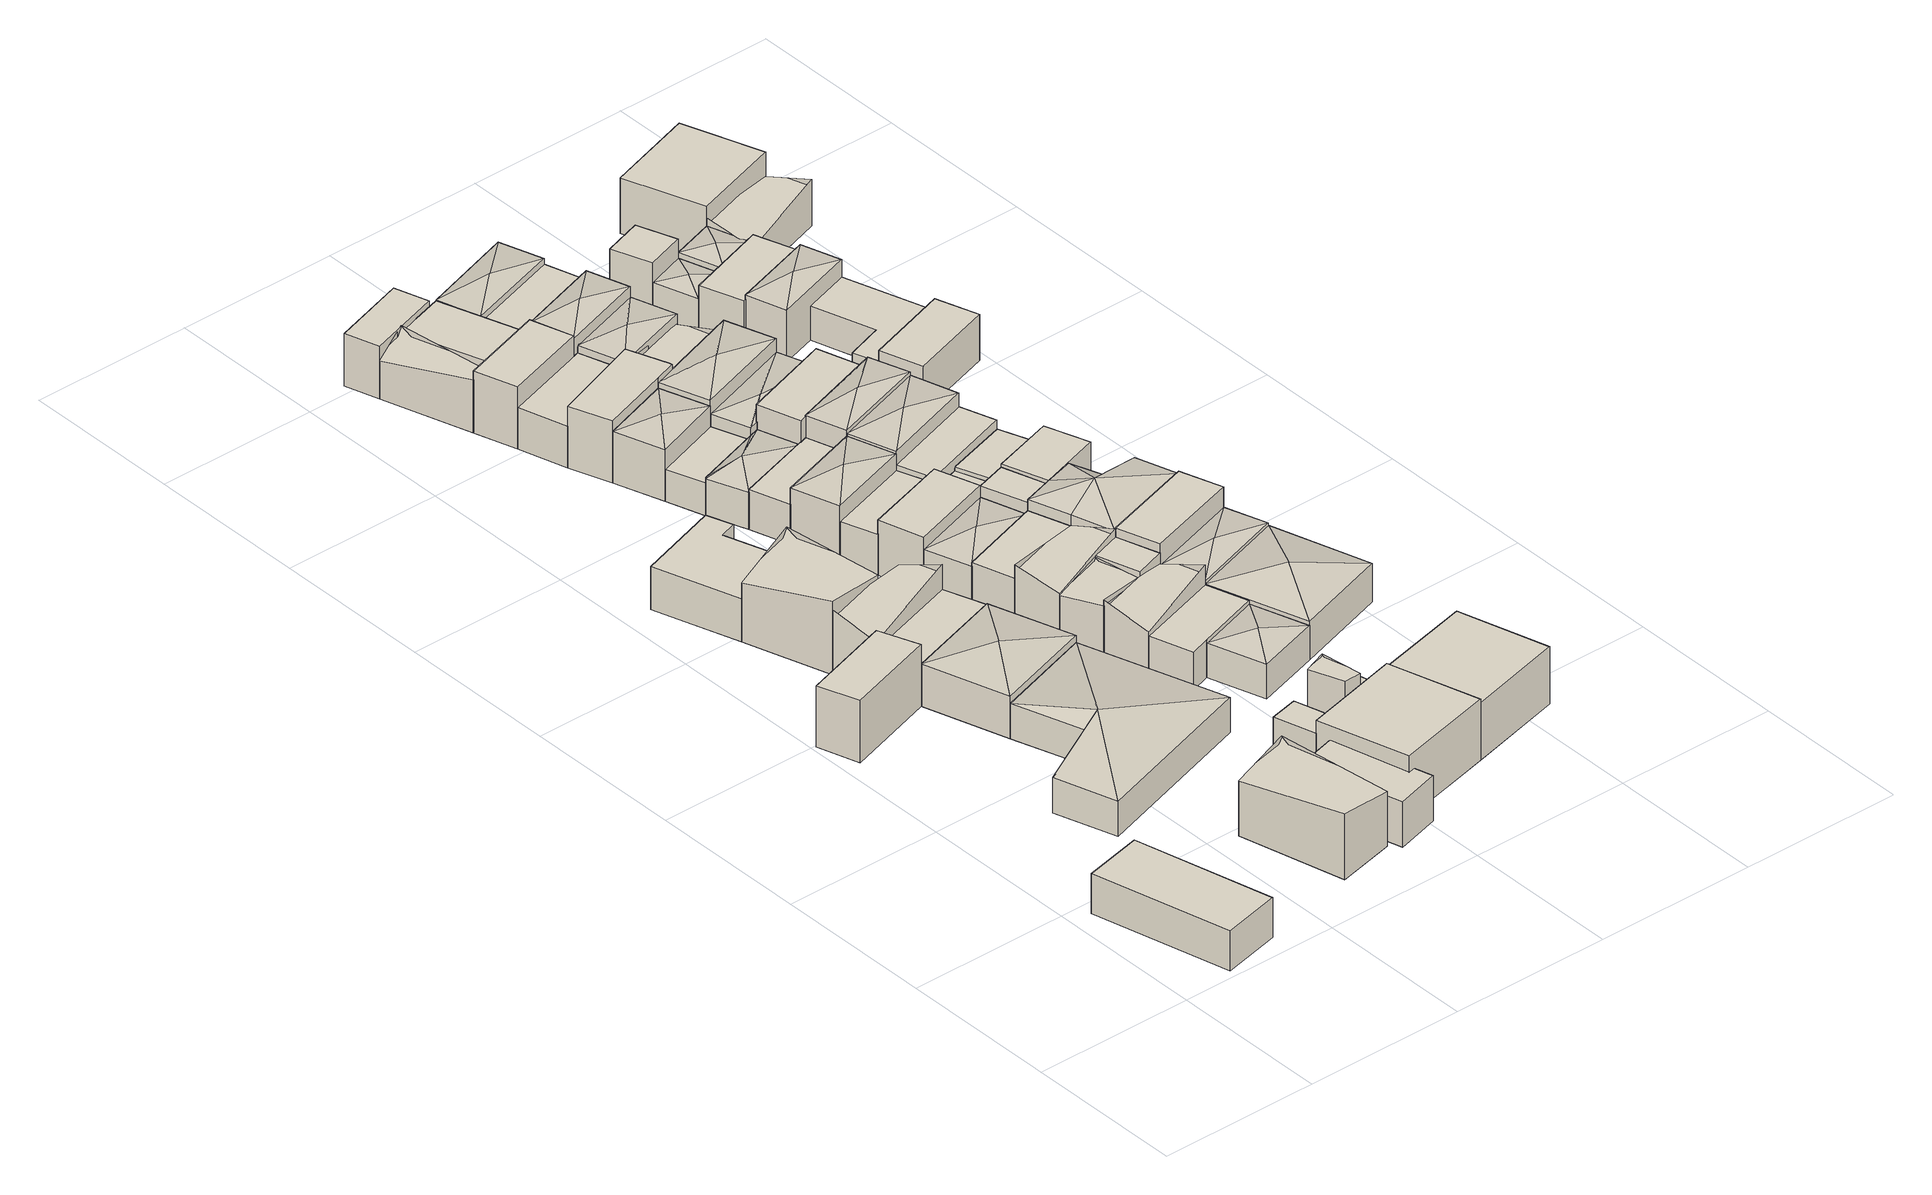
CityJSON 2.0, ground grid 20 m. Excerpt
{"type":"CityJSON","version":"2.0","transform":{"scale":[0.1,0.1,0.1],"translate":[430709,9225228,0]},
"CityObjects":{
"building1":{"type":"Building","attributes":{"Building Type":"Residential","Roof Shape":"flat","Roof Material":"Concrete Glazed Tile","Roof Material Code":1,"Roof Direction":"southwest","Building Height":5.14,"Roof Slope":9.7,"Footprint Area":133.98,"Solar PV Capacity Low":16.78,"Solar PV Capacity High":22.03,"Solar Annual Energy Low":24190,"Solar Annual Energy High":31880,"Suitable PV Area":100.15},"geometry":[{"type":"MultiSurface","lod":"2.2","boundaries":[[[0,1,2,3]],[[3,2,4,5]],[[2,1,6,4]],[[1,0,7,6]],[[0,3,5,7]],[[5,4,6,7]]]}]},
"building2":{"type":"Building","attributes":{"Building Type":"Residential","Roof Shape":"shed","Roof Material":"Concrete Glazed Tile","Roof Material Code":1,"Roof Direction":"southwest","Building Height":7.67,"Roof Slope":19,"Footprint Area":65.66,"Solar PV Capacity Low":8.22,"Solar PV Capacity High":10.8,"Solar Annual Energy Low":11854,"Solar Annual Energy High":15623,"Suitable PV Area":49.08},"geometry":[{"type":"MultiSurface","lod":"2.2","boundaries":[[[8,9,10,11]],[[11,10,12,13]],[[10,9,14,12]],[[9,8,15,14]],[[8,11,13,15]],[[13,12,14,15]]]}]},
"building3":{"type":"Building","attributes":{"Building Type":"Residential","Roof Shape":"gable","Roof Material":"Concrete Glazed Tile","Roof Material Code":1,"Roof Direction":"southwest","Building Height":7.01,"Roof Slope":25.7,"Footprint Area":101.96,"Solar PV Capacity Low":12.77,"Solar PV Capacity High":16.77,"Solar Annual Energy Low":18408,"Solar Annual Energy High":24260,"Suitable PV Area":76.21},"geometry":[{"type":"MultiSurface","lod":"2.2","boundaries":[[[16,17,18,19]],[[19,18,20,21]],[[18,17,22,20]],[[17,16,23,22]],[[16,19,21,23]],[[21,20,22,23]]]}]},
"building4":{"type":"Building","attributes":{"Building Type":"Residential","Roof Shape":"hip","Roof Material":"Concrete Glazed Tile","Roof Material Code":1,"Roof Direction":"southwest","Building Height":4.52,"Roof Slope":27,"Footprint Area":318.04,"Solar PV Capacity Low":39.82,"Solar PV Capacity High":52.3,"Solar Annual Energy Low":57421,"Solar Annual Energy High":75676,"Suitable PV Area":237.74},"geometry":[{"type":"MultiSurface","lod":"2.2","boundaries":[[[24,25,26,27,28,29]],[[29,28,30,31]],[[28,27,32,30]],[[27,26,33,32]],[[26,25,34,33]],[[25,24,35,34]],[[24,29,31,35]],[[31,30,36]],[[30,32,36]],[[32,33,36]],[[33,34,36]],[[34,35,36]],[[35,31,36]]]}]},
"building5":{"type":"Building","attributes":{"Building Type":"Residential","Roof Shape":"flat","Roof Material":"Concrete Glazed Tile","Roof Material Code":1,"Roof Direction":"southwest","Building Height":5.54,"Roof Slope":12.8,"Footprint Area":105.89,"Solar PV Capacity Low":13.26,"Solar PV Capacity High":17.41,"Solar Annual Energy Low":19118,"Solar Annual Energy High":25196,"Suitable PV Area":79.16},"geometry":[{"type":"MultiSurface","lod":"2.2","boundaries":[[[37,38,39,40,41,42]],[[42,41,43,44]],[[41,40,45,43]],[[40,39,46,45]],[[39,38,47,46]],[[38,37,48,47]],[[37,42,44,48]],[[44,43,45,46,47,48]]]}]},
"building6":{"type":"Building","attributes":{"Building Type":"Residential","Roof Shape":"gable","Roof Material":"Concrete Glazed Tile","Roof Material Code":1,"Roof Direction":"southwest","Building Height":7.46,"Roof Slope":32.3,"Footprint Area":98.47,"Solar PV Capacity Low":12.33,"Solar PV Capacity High":16.19,"Solar Annual Energy Low":17779,"Solar Annual Energy High":23431,"Suitable PV Area":73.61},"geometry":[{"type":"MultiSurface","lod":"2.2","boundaries":[[[42,41,49,50]],[[50,49,51,52]],[[49,41,53,51]],[[41,42,54,53]],[[42,50,52,54]],[[52,51,53,54]]]}]},
"building7":{"type":"Building","attributes":{"Building Type":"Residential","Roof Shape":"gable","Roof Material":"Concrete Glazed Tile","Roof Material Code":1,"Roof Direction":"southwest","Building Height":6.2,"Roof Slope":31.1,"Footprint Area":69.24,"Solar PV Capacity Low":8.67,"Solar PV Capacity High":11.39,"Solar Annual Energy Low":12501,"Solar Annual Energy High":16476,"Suitable PV Area":51.76},"geometry":[{"type":"MultiSurface","lod":"2.2","boundaries":[[[55,56,49,8]],[[8,49,57,58]],[[49,56,59,57]],[[56,55,60,59]],[[55,8,58,60]],[[58,57,59,60]]]}]},
"building8":{"type":"Building","attributes":{"Building Type":"Residential","Roof Shape":"shed","Roof Material":"Concrete Glazed Tile","Roof Material Code":1,"Roof Direction":"southwest","Building Height":5.14,"Roof Slope":16.9,"Footprint Area":70.95,"Solar PV Capacity Low":8.88,"Solar PV Capacity High":11.67,"Solar Annual Energy Low":12810,"Solar Annual Energy High":16882,"Suitable PV Area":53.04},"geometry":[{"type":"MultiSurface","lod":"2.2","boundaries":[[[11,61,55,8]],[[8,55,62,63]],[[55,61,64,62]],[[61,11,65,64]],[[11,8,63,65]],[[63,62,64,65]]]}]},
"building9":{"type":"Building","attributes":{"Building Type":"Residential","Roof Shape":"hip","Roof Material":"Concrete Glazed Tile","Roof Material Code":1,"Roof Direction":"southwest","Building Height":5.45,"Roof Slope":20.5,"Footprint Area":142.16,"Solar PV Capacity Low":17.8,"Solar PV Capacity High":23.38,"Solar Annual Energy Low":25665,"Solar Annual Energy High":33825,"Suitable PV Area":106.26},"geometry":[{"type":"MultiSurface","lod":"2.2","boundaries":[[[61,11,25,24]],[[24,25,66,67]],[[25,11,65,66]],[[11,61,68,65]],[[61,24,67,68]],[[67,66,69]],[[66,65,69]],[[65,68,69]],[[68,67,69]]]}]},
"building10":{"type":"Building","attributes":{"Building Type":"Residential","Roof Shape":"flat","Roof Material":"Concrete Glazed Tile","Roof Material Code":1,"Roof Direction":"southwest","Building Height":5.78,"Roof Slope":8.6,"Footprint Area":70.77,"Solar PV Capacity Low":8.86,"Solar PV Capacity High":11.64,"Solar Annual Energy Low":12777,"Solar Annual Energy High":16839,"Suitable PV Area":52.9},"geometry":[{"type":"MultiSurface","lod":"2.2","boundaries":[[[70,71,72,73]],[[73,72,74,75]],[[72,71,76,74]],[[71,70,77,76]],[[70,73,75,77]],[[75,74,76,77]]]}]},
"building11":{"type":"Building","attributes":{"Building Type":"Residential","Roof Shape":"shed","Roof Material":"Concrete Glazed Tile","Roof Material Code":1,"Roof Direction":"southwest","Building Height":5.77,"Roof Slope":12.8,"Footprint Area":19.69,"Solar PV Capacity Low":2.46,"Solar PV Capacity High":3.24,"Solar Annual Energy Low":3554,"Solar Annual Energy High":4684,"Suitable PV Area":14.71},"geometry":[{"type":"MultiSurface","lod":"2.2","boundaries":[[[78,79,80,81]],[[81,80,82,83]],[[80,79,84,82]],[[79,78,85,84]],[[78,81,83,85]],[[83,82,84,85]]]}]},
"building12":{"type":"Building","attributes":{"Building Type":"Residential","Roof Shape":"shed","Roof Material":"Concrete Glazed Tile","Roof Material Code":1,"Roof Direction":"southwest","Building Height":7.51,"Roof Slope":13.3,"Footprint Area":152.08,"Solar PV Capacity Low":19.04,"Solar PV Capacity High":25.01,"Solar Annual Energy Low":27458,"Solar Annual Energy High":36187,"Suitable PV Area":113.68},"geometry":[{"type":"MultiSurface","lod":"2.2","boundaries":[[[86,80,87,88]],[[88,87,89,90]],[[87,80,91,89]],[[80,86,92,91]],[[86,88,90,92]],[[90,89,91,92]]]}]},
"building13":{"type":"Building","attributes":{"Building Type":"Residential","Roof Shape":"gable","Roof Material":"Concrete Glazed Tile","Roof Material Code":1,"Roof Direction":"southwest","Building Height":4.85,"Roof Slope":32.1,"Footprint Area":49.76,"Solar PV Capacity Low":6.23,"Solar PV Capacity High":8.18,"Solar Annual Energy Low":8983,"Solar Annual Energy High":11839,"Suitable PV Area":37.19},"geometry":[{"type":"MultiSurface","lod":"2.2","boundaries":[[[93,94,95,96]],[[96,95,97,98]],[[95,94,99,97]],[[94,93,100,99]],[[93,96,98,100]],[[98,97,99,100]]]}]},
"building14":{"type":"Building","attributes":{"Building Type":"Residential","Roof Shape":"gable","Roof Material":"Concrete Glazed Tile","Roof Material Code":1,"Roof Direction":"southwest","Building Height":7.7,"Roof Slope":27.1,"Footprint Area":12.46,"Solar PV Capacity Low":1.56,"Solar PV Capacity High":2.05,"Solar Annual Energy Low":2249,"Solar Annual Energy High":2964,"Suitable PV Area":9.31},"geometry":[{"type":"MultiSurface","lod":"2.2","boundaries":[[[101,102,103,104]],[[104,103,105,106]],[[103,102,107,105]],[[102,101,108,107]],[[101,104,106,108]],[[106,105,107,108]]]}]},
"building15":{"type":"Building","attributes":{"Building Type":"Residential","Roof Shape":"gable","Roof Material":"Concrete Glazed Tile","Roof Material Code":1,"Roof Direction":"southwest","Building Height":5.85,"Roof Slope":26.2,"Footprint Area":38.67,"Solar PV Capacity Low":4.84,"Solar PV Capacity High":6.36,"Solar Annual Energy Low":6982,"Solar Annual Energy High":9202,"Suitable PV Area":28.91},"geometry":[{"type":"MultiSurface","lod":"2.2","boundaries":[[[109,110,111,112]],[[112,111,113,114]],[[111,110,115,113]],[[110,109,116,115]],[[109,112,114,116]],[[114,113,115,116]]]}]},
"building16":{"type":"Building","attributes":{"Building Type":"Residential","Roof Shape":"flat","Roof Material":"Concrete Glazed Tile","Roof Material Code":1,"Roof Direction":"southwest","Building Height":6.67,"Roof Slope":12.3,"Footprint Area":43.62,"Solar PV Capacity Low":5.46,"Solar PV Capacity High":7.17,"Solar Annual Energy Low":7875,"Solar Annual Energy High":10379,"Suitable PV Area":32.61},"geometry":[{"type":"MultiSurface","lod":"2.2","boundaries":[[[117,118,93,119]],[[119,93,120,121]],[[93,118,122,120]],[[118,117,123,122]],[[117,119,121,123]],[[121,120,122,123]]]}]},
"building17":{"type":"Building","attributes":{"Building Type":"Residential","Roof Shape":"hip","Roof Material":"Concrete Glazed Tile","Roof Material Code":1,"Roof Direction":"southwest","Building Height":6.59,"Roof Slope":20.2,"Footprint Area":58.39,"Solar PV Capacity Low":7.31,"Solar PV Capacity High":9.6,"Solar Annual Energy Low":10542,"Solar Annual Energy High":13893,"Suitable PV Area":43.65},"geometry":[{"type":"MultiSurface","lod":"2.2","boundaries":[[[124,125,126,127]],[[127,126,128,129]],[[126,125,130,128]],[[125,124,131,130]],[[124,127,129,131]],[[129,128,132]],[[128,130,132]],[[130,131,132]],[[131,129,132]]]}]},
"building18":{"type":"Building","attributes":{"Building Type":"Residential","Roof Shape":"shed","Roof Material":"Concrete Glazed Tile","Roof Material Code":1,"Roof Direction":"southwest","Building Height":4.01,"Roof Slope":12.4,"Footprint Area":44.78,"Solar PV Capacity Low":5.61,"Solar PV Capacity High":7.36,"Solar Annual Energy Low":8085,"Solar Annual Energy High":10655,"Suitable PV Area":33.47},"geometry":[{"type":"MultiSurface","lod":"2.2","boundaries":[[[133,134,135,125,124,136]],[[136,124,137,138]],[[124,125,139,137]],[[125,135,140,139]],[[135,134,141,140]],[[134,133,142,141]],[[133,136,138,142]],[[138,137,139,140,141,142]]]}]},
"building19":{"type":"Building","attributes":{"Building Type":"Residential","Roof Shape":"flat","Roof Material":"Concrete Glazed Tile","Roof Material Code":1,"Roof Direction":"southwest","Building Height":7.94,"Roof Slope":5.5,"Footprint Area":59.69,"Solar PV Capacity Low":7.47,"Solar PV Capacity High":9.82,"Solar Annual Energy Low":10777,"Solar Annual Energy High":14203,"Suitable PV Area":44.62},"geometry":[{"type":"MultiSurface","lod":"2.2","boundaries":[[[143,94,144,145]],[[145,144,146,147]],[[144,94,148,146]],[[94,143,149,148]],[[143,145,147,149]],[[147,146,148,149]]]}]},
"building20":{"type":"Building","attributes":{"Building Type":"Residential","Roof Shape":"hip","Roof Material":"Concrete Glazed Tile","Roof Material Code":1,"Roof Direction":"southwest","Building Height":4.74,"Roof Slope":25,"Footprint Area":54.04,"Solar PV Capacity Low":6.77,"Solar PV Capacity High":8.89,"Solar Annual Energy Low":9756,"Solar Annual Energy High":12858,"Suitable PV Area":40.39},"geometry":[{"type":"MultiSurface","lod":"2.2","boundaries":[[[150,151,135,134,133,136,152]],[[152,136,153,154]],[[136,133,155,153]],[[133,134,156,155]],[[134,135,157,156]],[[135,151,158,157]],[[151,150,159,158]],[[150,152,154,159]],[[154,153,160]],[[153,155,160]],[[155,156,160]],[[156,157,160]],[[157,158,160]],[[158,159,160]],[[159,154,160]]]}]},
"building21":{"type":"Building","attributes":{"Building Type":"Residential","Roof Shape":"flat","Roof Material":"Concrete Glazed Tile","Roof Material Code":1,"Roof Direction":"southwest","Building Height":5.27,"Roof Slope":11.1,"Footprint Area":70.6,"Solar PV Capacity Low":8.84,"Solar PV Capacity High":11.61,"Solar Annual Energy Low":12747,"Solar Annual Energy High":16800,"Suitable PV Area":52.78},"geometry":[{"type":"MultiSurface","lod":"2.2","boundaries":[[[161,145,144,162,163]],[[163,162,164,165]],[[162,144,166,164]],[[144,145,167,166]],[[145,161,168,167]],[[161,163,165,168]],[[165,164,166,167,168]]]}]},
"building22":{"type":"Building","attributes":{"Building Type":"Residential","Roof Shape":"flat","Roof Material":"Concrete Glazed Tile","Roof Material Code":1,"Roof Direction":"southwest","Building Height":4.44,"Roof Slope":11.2,"Footprint Area":16.94,"Solar PV Capacity Low":2.12,"Solar PV Capacity High":2.79,"Solar Annual Energy Low":3058,"Solar Annual Energy High":4031,"Suitable PV Area":12.66},"geometry":[{"type":"MultiSurface","lod":"2.2","boundaries":[[[169,170,171,86]],[[86,171,172,173]],[[171,170,174,172]],[[170,169,175,174]],[[169,86,173,175]],[[173,172,174,175]]]}]},
"building23":{"type":"Building","attributes":{"Building Type":"Residential","Roof Shape":"flat","Roof Material":"Concrete Glazed Tile","Roof Material Code":1,"Roof Direction":"southwest","Building Height":7.89,"Roof Slope":9.1,"Footprint Area":66.21,"Solar PV Capacity Low":8.29,"Solar PV Capacity High":10.89,"Solar Annual Energy Low":11955,"Solar Annual Energy High":15755,"Suitable PV Area":49.5},"geometry":[{"type":"MultiSurface","lod":"2.2","boundaries":[[[162,127,126,176,177,178,163]],[[163,178,179,180]],[[178,177,181,179]],[[177,176,182,181]],[[176,126,183,182]],[[126,127,184,183]],[[127,162,185,184]],[[162,163,180,185]],[[180,179,181,182,183,184,185]]]}]},
"building24":{"type":"Building","attributes":{"Building Type":"Residential","Roof Shape":"flat","Roof Material":"Concrete Glazed Tile","Roof Material Code":1,"Roof Direction":"southwest","Building Height":5.13,"Roof Slope":10.4,"Footprint Area":56.9,"Solar PV Capacity Low":7.12,"Solar PV Capacity High":9.36,"Solar Annual Energy Low":10272,"Solar Annual Energy High":13538,"Suitable PV Area":42.53},"geometry":[{"type":"MultiSurface","lod":"2.2","boundaries":[[[186,187,188,150,152,189,190]],[[190,189,191,192]],[[189,152,193,191]],[[152,150,194,193]],[[150,188,195,194]],[[188,187,196,195]],[[187,186,197,196]],[[186,190,192,197]],[[192,191,193,194,195,196,197]]]}]},
"building25":{"type":"Building","attributes":{"Building Type":"Residential","Roof Shape":"hip","Roof Material":"Concrete Glazed Tile","Roof Material Code":1,"Roof Direction":"southwest","Building Height":7.21,"Roof Slope":22.5,"Footprint Area":67.27,"Solar PV Capacity Low":8.42,"Solar PV Capacity High":11.06,"Solar Annual Energy Low":12145,"Solar Annual Energy High":16006,"Suitable PV Area":50.28},"geometry":[{"type":"MultiSurface","lod":"2.2","boundaries":[[[198,190,189,199]],[[199,189,200,201]],[[189,190,202,200]],[[190,198,203,202]],[[198,199,201,203]],[[201,200,204]],[[200,202,204]],[[202,203,204]],[[203,201,204]]]}]},
"building26":{"type":"Building","attributes":{"Building Type":"Residential","Roof Shape":"shed","Roof Material":"Concrete Glazed Tile","Roof Material Code":1,"Roof Direction":"southwest","Building Height":5.11,"Roof Slope":15.9,"Footprint Area":51.13,"Solar PV Capacity Low":6.4,"Solar PV Capacity High":8.41,"Solar Annual Energy Low":9232,"Solar Annual Energy High":12167,"Suitable PV Area":38.22},"geometry":[{"type":"MultiSurface","lod":"2.2","boundaries":[[[205,206,207,198,199,208]],[[208,199,209,210]],[[199,198,211,209]],[[198,207,212,211]],[[207,206,213,212]],[[206,205,214,213]],[[205,208,210,214]],[[210,209,211,212,213,214]]]}]},
"building27":{"type":"Building","attributes":{"Building Type":"Residential","Roof Shape":"flat","Roof Material":"Concrete Glazed Tile","Roof Material Code":1,"Roof Direction":"southwest","Building Height":6.96,"Roof Slope":6.3,"Footprint Area":62.75,"Solar PV Capacity Low":7.86,"Solar PV Capacity High":10.32,"Solar Annual Energy Low":11330,"Solar Annual Energy High":14932,"Suitable PV Area":46.91},"geometry":[{"type":"MultiSurface","lod":"2.2","boundaries":[[[207,206,215,216]],[[216,215,217,218]],[[215,206,219,217]],[[206,207,220,219]],[[207,216,218,220]],[[218,217,219,220]]]}]},
"building28":{"type":"Building","attributes":{"Building Type":"Residential","Roof Shape":"hip","Roof Material":"Concrete Glazed Tile","Roof Material Code":1,"Roof Direction":"southwest","Building Height":5.53,"Roof Slope":20.8,"Footprint Area":64.4,"Solar PV Capacity Low":8.06,"Solar PV Capacity High":10.59,"Solar Annual Energy Low":11627,"Solar Annual Energy High":15323,"Suitable PV Area":48.14},"geometry":[{"type":"MultiSurface","lod":"2.2","boundaries":[[[216,215,221,222]],[[222,221,223,224]],[[221,215,225,223]],[[215,216,226,225]],[[216,222,224,226]],[[224,223,227]],[[223,225,227]],[[225,226,227]],[[226,224,227]]]}]},
"building29":{"type":"Building","attributes":{"Building Type":"Residential","Roof Shape":"flat","Roof Material":"Concrete Glazed Tile","Roof Material Code":1,"Roof Direction":"southwest","Building Height":5.98,"Roof Slope":10.7,"Footprint Area":58.57,"Solar PV Capacity Low":7.33,"Solar PV Capacity High":9.63,"Solar Annual Energy Low":10574,"Solar Annual Energy High":13936,"Suitable PV Area":43.78},"geometry":[{"type":"MultiSurface","lod":"2.2","boundaries":[[[222,221,228,229]],[[229,228,230,231]],[[228,221,232,230]],[[221,222,233,232]],[[222,229,231,233]],[[231,230,232,233]]]}]},
"building30":{"type":"Building","attributes":{"Building Type":"Residential","Roof Shape":"gable","Roof Material":"Concrete Glazed Tile","Roof Material Code":1,"Roof Direction":"southwest","Building Height":6.1,"Roof Slope":28.6,"Footprint Area":60.16,"Solar PV Capacity Low":7.53,"Solar PV Capacity High":9.89,"Solar Annual Energy Low":10862,"Solar Annual Energy High":14315,"Suitable PV Area":44.97},"geometry":[{"type":"MultiSurface","lod":"2.2","boundaries":[[[229,228,110,234]],[[234,110,235,236]],[[110,228,237,235]],[[228,229,238,237]],[[229,234,236,238]],[[236,235,237,238]]]}]},
"building31":{"type":"Building","attributes":{"Building Type":"Residential","Roof Shape":"gable","Roof Material":"Concrete Glazed Tile","Roof Material Code":1,"Roof Direction":"southwest","Building Height":5.34,"Roof Slope":34.2,"Footprint Area":60.77,"Solar PV Capacity Low":7.61,"Solar PV Capacity High":9.99,"Solar Annual Energy Low":10971,"Solar Annual Energy High":14459,"Suitable PV Area":45.42},"geometry":[{"type":"MultiSurface","lod":"2.2","boundaries":[[[239,240,111,241,242]],[[242,241,243,244]],[[241,111,245,243]],[[111,240,246,245]],[[240,239,247,246]],[[239,242,244,247]],[[244,243,245,246,247]]]}]},
"building32":{"type":"Building","attributes":{"Building Type":"Residential","Roof Shape":"flat","Roof Material":"Concrete Glazed Tile","Roof Material Code":1,"Roof Direction":"southwest","Building Height":4.8,"Roof Slope":14.6,"Footprint Area":60.55,"Solar PV Capacity Low":7.58,"Solar PV Capacity High":9.96,"Solar Annual Energy Low":10931,"Solar Annual Energy High":14406,"Suitable PV Area":45.26},"geometry":[{"type":"MultiSurface","lod":"2.2","boundaries":[[[242,241,248,249,250]],[[250,249,251,252]],[[249,248,253,251]],[[248,241,254,253]],[[241,242,255,254]],[[242,250,252,255]],[[252,251,253,254,255]]]}]},
"building33":{"type":"Building","attributes":{"Building Type":"Residential","Roof Shape":"shed","Roof Material":"Concrete Glazed Tile","Roof Material Code":1,"Roof Direction":"southwest","Building Height":5.97,"Roof Slope":15,"Footprint Area":76.96,"Solar PV Capacity Low":9.64,"Solar PV Capacity High":12.66,"Solar Annual Energy Low":13894,"Solar Annual Energy High":18311,"Suitable PV Area":57.52},"geometry":[{"type":"MultiSurface","lod":"2.2","boundaries":[[[256,96,95,143]],[[143,95,257,258]],[[95,96,259,257]],[[96,256,260,259]],[[256,143,258,260]],[[258,257,259,260]]]}]},
"building34":{"type":"Building","attributes":{"Building Type":"Residential","Roof Shape":"hip","Roof Material":"Concrete Glazed Tile","Roof Material Code":1,"Roof Direction":"southwest","Building Height":4.39,"Roof Slope":22.8,"Footprint Area":61.54,"Solar PV Capacity Low":7.71,"Solar PV Capacity High":10.12,"Solar Annual Energy Low":11111,"Solar Annual Energy High":14643,"Suitable PV Area":46},"geometry":[{"type":"MultiSurface","lod":"2.2","boundaries":[[[250,249,261,262]],[[262,261,263,264]],[[261,249,265,263]],[[249,250,266,265]],[[250,262,264,266]],[[264,263,267]],[[263,265,267]],[[265,266,267]],[[266,264,267]]]}]},
"building35":{"type":"Building","attributes":{"Building Type":"Residential","Roof Shape":"flat","Roof Material":"Concrete Glazed Tile","Roof Material Code":1,"Roof Direction":"southwest","Building Height":6.69,"Roof Slope":7,"Footprint Area":21.99,"Solar PV Capacity Low":2.75,"Solar PV Capacity High":3.62,"Solar Annual Energy Low":3970,"Solar Annual Energy High":5233,"Suitable PV Area":16.44},"geometry":[{"type":"MultiSurface","lod":"2.2","boundaries":[[[234,109,112,239]],[[239,112,268,269]],[[112,109,270,268]],[[109,234,271,270]],[[234,239,269,271]],[[269,268,270,271]]]}]},
"building36":{"type":"Building","attributes":{"Building Type":"Residential","Roof Shape":"shed","Roof Material":"Concrete Glazed Tile","Roof Material Code":1,"Roof Direction":"southwest","Building Height":6.99,"Roof Slope":13.3,"Footprint Area":147.83,"Solar PV Capacity Low":18.51,"Solar PV Capacity High":24.31,"Solar Annual Energy Low":26690,"Solar Annual Energy High":35175,"Suitable PV Area":110.5},"geometry":[{"type":"MultiSurface","lod":"2.2","boundaries":[[[272,86,88,273]],[[273,88,274,275]],[[88,86,276,274]],[[86,272,277,276]],[[272,273,275,277]],[[275,274,276,277]]]}]},
"building37":{"type":"Building","attributes":{"Building Type":"Residential","Roof Shape":"shed","Roof Material":"Concrete Glazed Tile","Roof Material Code":1,"Roof Direction":"southwest","Building Height":4.32,"Roof Slope":18.8,"Footprint Area":23.48,"Solar PV Capacity Low":2.94,"Solar PV Capacity High":3.86,"Solar Annual Energy Low":4240,"Solar Annual Energy High":5588,"Suitable PV Area":17.55},"geometry":[{"type":"MultiSurface","lod":"2.2","boundaries":[[[278,207,216,279]],[[279,216,280,281]],[[216,207,282,280]],[[207,278,283,282]],[[278,279,281,283]],[[281,280,282,283]]]}]},
"building38":{"type":"Building","attributes":{"Building Type":"Residential","Roof Shape":"shed","Roof Material":"Concrete Glazed Tile","Roof Material Code":1,"Roof Direction":"southwest","Building Height":6.86,"Roof Slope":10.6,"Footprint Area":24.1,"Solar PV Capacity Low":3.02,"Solar PV Capacity High":3.96,"Solar Annual Energy Low":4351,"Solar Annual Energy High":5734,"Suitable PV Area":18.01},"geometry":[{"type":"MultiSurface","lod":"2.2","boundaries":[[[279,216,222,284]],[[284,222,285,286]],[[222,216,287,285]],[[216,279,288,287]],[[279,284,286,288]],[[286,285,287,288]]]}]},
"building39":{"type":"Building","attributes":{"Building Type":"Residential","Roof Shape":"hip","Roof Material":"Concrete Glazed Tile","Roof Material Code":1,"Roof Direction":"southwest","Building Height":7.29,"Roof Slope":21.8,"Footprint Area":84.13,"Solar PV Capacity Low":10.53,"Solar PV Capacity High":13.83,"Solar Annual Energy Low":15189,"Solar Annual Energy High":20017,"Suitable PV Area":62.89},"geometry":[{"type":"MultiSurface","lod":"2.2","boundaries":[[[125,289,290,126]],[[126,290,291,292]],[[290,289,293,291]],[[289,125,294,293]],[[125,126,292,294]],[[292,291,295]],[[291,293,295]],[[293,294,295]],[[294,292,295]]]}]},
"building40":{"type":"Building","attributes":{"Building Type":"Residential","Roof Shape":"hip","Roof Material":"Concrete Glazed Tile","Roof Material Code":1,"Roof Direction":"southwest","Building Height":5.64,"Roof Slope":24,"Footprint Area":63.4,"Solar PV Capacity Low":7.94,"Solar PV Capacity High":10.43,"Solar Annual Energy Low":11447,"Solar Annual Energy High":15086,"Suitable PV Area":47.39},"geometry":[{"type":"MultiSurface","lod":"2.2","boundaries":[[[151,296,297,289,125,135]],[[135,125,298,299]],[[125,289,300,298]],[[289,297,301,300]],[[297,296,302,301]],[[296,151,303,302]],[[151,135,299,303]],[[299,298,304]],[[298,300,304]],[[300,301,304]],[[301,302,304]],[[302,303,304]],[[303,299,304]]]}]},
"building41":{"type":"Building","attributes":{"Building Type":"Residential","Roof Shape":"hip","Roof Material":"Concrete Glazed Tile","Roof Material Code":1,"Roof Direction":"southwest","Building Height":7.54,"Roof Slope":29.8,"Footprint Area":60.59,"Solar PV Capacity Low":7.59,"Solar PV Capacity High":9.96,"Solar Annual Energy Low":10940,"Solar Annual Energy High":14418,"Suitable PV Area":45.29},"geometry":[{"type":"MultiSurface","lod":"2.2","boundaries":[[[305,143,145,306]],[[306,145,307,308]],[[145,143,309,307]],[[143,305,310,309]],[[305,306,308,310]],[[308,307,311]],[[307,309,311]],[[309,310,311]],[[310,308,311]]]}]},
"building42":{"type":"Building","attributes":{"Building Type":"Residential","Roof Shape":"flat","Roof Material":"Concrete Glazed Tile","Roof Material Code":1,"Roof Direction":"southwest","Building Height":7.78,"Roof Slope":6.6,"Footprint Area":65,"Solar PV Capacity Low":8.14,"Solar PV Capacity High":10.69,"Solar Annual Energy Low":11736,"Solar Annual Energy High":15467,"Suitable PV Area":48.59},"geometry":[{"type":"MultiSurface","lod":"2.2","boundaries":[[[187,186,312,297,296,188]],[[188,296,313,314]],[[296,297,315,313]],[[297,312,316,315]],[[312,186,317,316]],[[186,187,318,317]],[[187,188,314,318]],[[314,313,315,316,317,318]]]}]},
"building43":{"type":"Building","attributes":{"Building Type":"Residential","Roof Shape":"hip","Roof Material":"Concrete Glazed Tile","Roof Material Code":1,"Roof Direction":"southwest","Building Height":6.19,"Roof Slope":23.3,"Footprint Area":60.51,"Solar PV Capacity Low":7.58,"Solar PV Capacity High":9.95,"Solar Annual Energy Low":10924,"Solar Annual Energy High":14397,"Suitable PV Area":45.23},"geometry":[{"type":"MultiSurface","lod":"2.2","boundaries":[[[163,319,306,161]],[[161,306,320,321]],[[306,319,322,320]],[[319,163,323,322]],[[163,161,321,323]],[[321,320,324]],[[320,322,324]],[[322,323,324]],[[323,321,324]]]}]},
"building44":{"type":"Building","attributes":{"Building Type":"Residential","Roof Shape":"hip","Roof Material":"Concrete Glazed Tile","Roof Material Code":1,"Roof Direction":"southwest","Building Height":6.11,"Roof Slope":21.7,"Footprint Area":68.43,"Solar PV Capacity Low":8.57,"Solar PV Capacity High":11.25,"Solar Annual Energy Low":12355,"Solar Annual Energy High":16282,"Suitable PV Area":51.15},"geometry":[{"type":"MultiSurface","lod":"2.2","boundaries":[[[325,256,326,327]],[[327,326,328,329]],[[326,256,330,328]],[[256,325,331,330]],[[325,327,329,331]],[[329,328,332]],[[328,330,332]],[[330,331,332]],[[331,329,332]]]}]},
"building45":{"type":"Building","attributes":{"Building Type":"Residential","Roof Shape":"flat","Roof Material":"Concrete Glazed Tile","Roof Material Code":1,"Roof Direction":"southwest","Building Height":5.38,"Roof Slope":14.9,"Footprint Area":73.38,"Solar PV Capacity Low":9.19,"Solar PV Capacity High":12.07,"Solar Annual Energy Low":13248,"Solar Annual Energy High":17460,"Suitable PV Area":54.85},"geometry":[{"type":"MultiSurface","lod":"2.2","boundaries":[[[327,326,143,333]],[[333,143,334,335]],[[143,326,336,334]],[[326,327,337,336]],[[327,333,335,337]],[[335,334,336,337]]]}]},
"building46":{"type":"Building","attributes":{"Building Type":"Residential","Roof Shape":"gable","Roof Material":"Concrete Glazed Tile","Roof Material Code":1,"Roof Direction":"southwest","Building Height":4.56,"Roof Slope":25.1,"Footprint Area":57.74,"Solar PV Capacity Low":7.23,"Solar PV Capacity High":9.5,"Solar Annual Energy Low":10425,"Solar Annual Energy High":13739,"Suitable PV Area":43.16},"geometry":[{"type":"MultiSurface","lod":"2.2","boundaries":[[[338,319,178,177,176,290,339]],[[339,290,340,341]],[[290,176,342,340]],[[176,177,343,342]],[[177,178,344,343]],[[178,319,345,344]],[[319,338,346,345]],[[338,339,341,346]],[[341,340,342,343,344,345,346]]]}]},
"building47":{"type":"Building","attributes":{"Building Type":"Residential","Roof Shape":"hip","Roof Material":"Concrete Glazed Tile","Roof Material Code":1,"Roof Direction":"southwest","Building Height":7.94,"Roof Slope":28.8,"Footprint Area":63.58,"Solar PV Capacity Low":7.96,"Solar PV Capacity High":10.45,"Solar Annual Energy Low":11478,"Solar Annual Energy High":15127,"Suitable PV Area":47.52},"geometry":[{"type":"MultiSurface","lod":"2.2","boundaries":[[[347,186,190,348]],[[348,190,349,350]],[[190,186,351,349]],[[186,347,352,351]],[[347,348,350,352]],[[350,349,353]],[[349,351,353]],[[351,352,353]],[[352,350,353]]]}]},
"building48":{"type":"Building","attributes":{"Building Type":"Residential","Roof Shape":"hip","Roof Material":"Concrete Glazed Tile","Roof Material Code":1,"Roof Direction":"southwest","Building Height":7.39,"Roof Slope":27.5,"Footprint Area":109.66,"Solar PV Capacity Low":13.73,"Solar PV Capacity High":18.03,"Solar Annual Energy Low":19798,"Solar Annual Energy High":26092,"Suitable PV Area":81.97},"geometry":[{"type":"MultiSurface","lod":"2.2","boundaries":[[[354,355,284,222,229,234,356,357]],[[357,356,358,359]],[[356,234,360,358]],[[234,229,361,360]],[[229,222,362,361]],[[222,284,363,362]],[[284,355,364,363]],[[355,354,365,364]],[[354,357,359,365]],[[359,358,366]],[[358,360,366]],[[360,361,366]],[[361,362,366]],[[362,363,366]],[[363,364,366]],[[364,365,366]],[[365,359,366]]]}]},
"building49":{"type":"Building","attributes":{"Building Type":"Residential","Roof Shape":"hip","Roof Material":"Concrete Glazed Tile","Roof Material Code":1,"Roof Direction":"southwest","Building Height":7.52,"Roof Slope":23.7,"Footprint Area":75.07,"Solar PV Capacity Low":9.4,"Solar PV Capacity High":12.35,"Solar Annual Energy Low":13554,"Solar Annual Energy High":17863,"Suitable PV Area":56.12},"geometry":[{"type":"MultiSurface","lod":"2.2","boundaries":[[[367,348,190,198]],[[198,190,368,369]],[[190,348,370,368]],[[348,367,371,370]],[[367,198,369,371]],[[369,368,372]],[[368,370,372]],[[370,371,372]],[[371,369,372]]]}]},
"building50":{"type":"Building","attributes":{"Building Type":"Residential","Roof Shape":"flat","Roof Material":"Concrete Glazed Tile","Roof Material Code":1,"Roof Direction":"southwest","Building Height":5.83,"Roof Slope":13.5,"Footprint Area":57.05,"Solar PV Capacity Low":7.14,"Solar PV Capacity High":9.38,"Solar Annual Energy Low":10301,"Solar Annual Energy High":13575,"Suitable PV Area":42.65},"geometry":[{"type":"MultiSurface","lod":"2.2","boundaries":[[[207,373,367,198]],[[198,367,374,375]],[[367,373,376,374]],[[373,207,377,376]],[[207,198,375,377]],[[375,374,376,377]]]}]},
"building51":{"type":"Building","attributes":{"Building Type":"Residential","Roof Shape":"shed","Roof Material":"Concrete Glazed Tile","Roof Material Code":1,"Roof Direction":"southwest","Building Height":7.74,"Roof Slope":10.3,"Footprint Area":67.96,"Solar PV Capacity Low":8.51,"Solar PV Capacity High":11.18,"Solar Annual Energy Low":12269,"Solar Annual Energy High":16170,"Suitable PV Area":50.8},"geometry":[{"type":"MultiSurface","lod":"2.2","boundaries":[[[239,378,356,234]],[[234,356,379,380]],[[356,378,381,379]],[[378,239,382,381]],[[239,234,380,382]],[[380,379,381,382]]]}]},
"building52":{"type":"Building","attributes":{"Building Type":"Residential","Roof Shape":"hip","Roof Material":"Concrete Glazed Tile","Roof Material Code":1,"Roof Direction":"southwest","Building Height":5.16,"Roof Slope":28.5,"Footprint Area":68.28,"Solar PV Capacity Low":8.55,"Solar PV Capacity High":11.23,"Solar Annual Energy Low":12328,"Solar Annual Energy High":16247,"Suitable PV Area":51.04},"geometry":[{"type":"MultiSurface","lod":"2.2","boundaries":[[[378,239,242,383]],[[383,242,384,385]],[[242,239,386,384]],[[239,378,387,386]],[[378,383,385,387]],[[385,384,388]],[[384,386,388]],[[386,387,388]],[[387,385,388]]]}]},
"building53":{"type":"Building","attributes":{"Building Type":"Residential","Roof Shape":"hip","Roof Material":"Concrete Glazed Tile","Roof Material Code":1,"Roof Direction":"southwest","Building Height":4.91,"Roof Slope":27.3,"Footprint Area":158.99,"Solar PV Capacity Low":19.91,"Solar PV Capacity High":26.15,"Solar Annual Energy Low":28705,"Solar Annual Energy High":37831,"Suitable PV Area":118.85},"geometry":[{"type":"MultiSurface","lod":"2.2","boundaries":[[[383,242,262,389]],[[389,262,390,391]],[[262,242,392,390]],[[242,383,393,392]],[[383,389,391,393]],[[391,390,394]],[[390,392,394]],[[392,393,394]],[[393,391,394]]]}]},
"building54":{"type":"Building","attributes":{"Building Type":"Residential","Roof Shape":"shed","Roof Material":"Concrete Glazed Tile","Roof Material Code":1,"Roof Direction":"southwest","Building Height":4.72,"Roof Slope":16.7,"Footprint Area":47.01,"Solar PV Capacity Low":5.89,"Solar PV Capacity High":7.73,"Solar Annual Energy Low":8487,"Solar Annual Energy High":11186,"Suitable PV Area":35.14},"geometry":[{"type":"MultiSurface","lod":"2.2","boundaries":[[[395,278,279,396]],[[396,279,397,398]],[[279,278,399,397]],[[278,395,400,399]],[[395,396,398,400]],[[398,397,399,400]]]}]},
"building55":{"type":"Building","attributes":{"Building Type":"Residential","Roof Shape":"shed","Roof Material":"Concrete Glazed Tile","Roof Material Code":1,"Roof Direction":"southwest","Building Height":7.2,"Roof Slope":15.7,"Footprint Area":48.24,"Solar PV Capacity Low":6.04,"Solar PV Capacity High":7.93,"Solar Annual Energy Low":8710,"Solar Annual Energy High":11479,"Suitable PV Area":36.06},"geometry":[{"type":"MultiSurface","lod":"2.2","boundaries":[[[396,279,284,401]],[[401,284,363,402]],[[284,279,403,363]],[[279,396,404,403]],[[396,401,402,404]],[[402,363,403,404]]]}]},
"building56":{"type":"Building","attributes":{"Building Type":"Residential","Roof Shape":"shed","Roof Material":"Concrete Glazed Tile","Roof Material Code":1,"Roof Direction":"southwest","Building Height":6.5,"Roof Slope":15.1,"Footprint Area":27.08,"Solar PV Capacity Low":3.39,"Solar PV Capacity High":4.45,"Solar Annual Energy Low":4888,"Solar Annual Energy High":6442,"Suitable PV Area":20.24},"geometry":[{"type":"MultiSurface","lod":"2.2","boundaries":[[[405,406,407,408]],[[408,407,409,410]],[[407,406,411,409]],[[406,405,412,411]],[[405,408,410,412]],[[410,409,411,412]]]}]},
"building57":{"type":"Building","attributes":{"Building Type":"Residential","Roof Shape":"hip","Roof Material":"Concrete Glazed Tile","Roof Material Code":1,"Roof Direction":"southwest","Building Height":4.19,"Roof Slope":20.7,"Footprint Area":29.32,"Solar PV Capacity Low":3.67,"Solar PV Capacity High":4.82,"Solar Annual Energy Low":5294,"Solar Annual Energy High":6976,"Suitable PV Area":21.92},"geometry":[{"type":"MultiSurface","lod":"2.2","boundaries":[[[408,407,413,414]],[[414,413,415,416]],[[413,407,417,415]],[[407,408,418,417]],[[408,414,416,418]],[[416,415,419]],[[415,417,419]],[[417,418,419]],[[418,416,419]]]}]},
"building58":{"type":"Building","attributes":{"Building Type":"Residential","Roof Shape":"shed","Roof Material":"Concrete Glazed Tile","Roof Material Code":1,"Roof Direction":"southwest","Building Height":5.87,"Roof Slope":10.9,"Footprint Area":60.29,"Solar PV Capacity Low":7.55,"Solar PV Capacity High":9.92,"Solar Annual Energy Low":10885,"Solar Annual Energy High":14346,"Suitable PV Area":45.07},"geometry":[{"type":"MultiSurface","lod":"2.2","boundaries":[[[420,413,421,422]],[[422,421,423,424]],[[421,413,425,423]],[[413,420,426,425]],[[420,422,424,426]],[[424,423,425,426]]]}]},
"building59":{"type":"Building","attributes":{"Building Type":"Residential","Roof Shape":"hip","Roof Material":"Concrete Glazed Tile","Roof Material Code":1,"Roof Direction":"southwest","Building Height":6.56,"Roof Slope":26.1,"Footprint Area":55.46,"Solar PV Capacity Low":6.94,"Solar PV Capacity High":9.12,"Solar Annual Energy Low":10013,"Solar Annual Energy High":13197,"Suitable PV Area":41.46},"geometry":[{"type":"MultiSurface","lod":"2.2","boundaries":[[[427,428,429,430]],[[430,429,431,432]],[[429,428,433,431]],[[428,427,434,433]],[[427,430,432,434]],[[432,431,435]],[[431,433,435]],[[433,434,435]],[[434,432,435]]]}]},
"building60":{"type":"Building","attributes":{"Building Type":"Residential","Roof Shape":"flat","Roof Material":"Concrete Glazed Tile","Roof Material Code":1,"Roof Direction":"southwest","Building Height":5.92,"Roof Slope":13.7,"Footprint Area":60.3,"Solar PV Capacity Low":7.55,"Solar PV Capacity High":9.92,"Solar Annual Energy Low":10887,"Solar Annual Energy High":14349,"Suitable PV Area":45.08},"geometry":[{"type":"MultiSurface","lod":"2.2","boundaries":[[[436,437,438,439]],[[439,438,440,441]],[[438,437,442,440]],[[437,436,443,442]],[[436,439,441,443]],[[441,440,442,443]]]}]},
"building61":{"type":"Building","attributes":{"Building Type":"Residential","Roof Shape":"flat","Roof Material":"Concrete Glazed Tile","Roof Material Code":1,"Roof Direction":"southwest","Building Height":4.36,"Roof Slope":12.6,"Footprint Area":86.36,"Solar PV Capacity Low":10.81,"Solar PV Capacity High":14.2,"Solar Annual Energy Low":15592,"Solar Annual Energy High":20549,"Suitable PV Area":64.56},"geometry":[{"type":"MultiSurface","lod":"2.2","boundaries":[[[430,444,445,446,438,437]],[[437,438,447,448]],[[438,446,449,447]],[[446,445,450,449]],[[445,444,451,450]],[[444,430,452,451]],[[430,437,448,452]],[[448,447,449,450,451,452]]]}]},
"building62":{"type":"Building","attributes":{"Building Type":"Residential","Roof Shape":"hip","Roof Material":"Concrete Glazed Tile","Roof Material Code":1,"Roof Direction":"southwest","Building Height":4.89,"Roof Slope":23.5,"Footprint Area":32.31,"Solar PV Capacity Low":4.05,"Solar PV Capacity High":5.31,"Solar Annual Energy Low":5833,"Solar Annual Energy High":7687,"Suitable PV Area":24.15},"geometry":[{"type":"MultiSurface","lod":"2.2","boundaries":[[[453,408,414,420]],[[420,414,454,455]],[[414,408,456,454]],[[408,453,457,456]],[[453,420,455,457]],[[455,454,458]],[[454,456,458]],[[456,457,458]],[[457,455,458]]]}]},
"building63":{"type":"Building","attributes":{"Building Type":"Residential","Roof Shape":"shed","Roof Material":"Concrete Glazed Tile","Roof Material Code":1,"Roof Direction":"southwest","Building Height":7.08,"Roof Slope":11.4,"Footprint Area":123.67,"Solar PV Capacity Low":15.48,"Solar PV Capacity High":20.34,"Solar Annual Energy Low":22329,"Solar Annual Energy High":29427,"Suitable PV Area":92.45},"geometry":[{"type":"MultiSurface","lod":"2.2","boundaries":[[[459,460,453,461]],[[461,453,462,463]],[[453,460,464,462]],[[460,459,465,464]],[[459,461,463,465]],[[463,462,464,465]]]}]},
"building64":{"type":"Building","attributes":{"Building Type":"Residential","Roof Shape":"gable","Roof Material":"Concrete Glazed Tile","Roof Material Code":1,"Roof Direction":"southwest","Building Height":4.19,"Roof Slope":27.7,"Footprint Area":66.45,"Solar PV Capacity Low":8.32,"Solar PV Capacity High":10.93,"Solar Annual Energy Low":11998,"Solar Annual Energy High":15812,"Suitable PV Area":49.67},"geometry":[{"type":"MultiSurface","lod":"2.2","boundaries":[[[461,453,420,466]],[[466,420,467,468]],[[420,453,469,467]],[[453,461,470,469]],[[461,466,468,470]],[[468,467,469,470]]]}]}
},
"vertices":[
[101,200,0],[27,183,0],[69,10,0],[142,27,0],[69,10,51],[142,27,51],[27,183,51],[101,200,51],
[120,634,0],[6,598,0],[22,546,0],[137,582,0],[22,546,80],[137,582,79],[6,598,78],[120,634,77],
[309,206,0],[235,189,0],[267,57,0],[340,74,0],[267,57,84],[340,74,70],[235,189,70],[309,206,84],
[293,516,0],[169,477,0],[202,374,0],[115,347,0],[139,270,0],[350,336,0],[139,270,45],[350,336,45],[115,347,45],[202,374,45],[169,477,45],[293,516,45],[211,386,67],
[131,892,0],[152,899,0],[141,931,0],[37,898,0],[71,792,0],[155,818,0],[71,792,55],[155,818,55],[37,898,55],[141,931,55],[152,899,55],[131,892,55],
[104,685,0],[188,711,0],[104,685,94],[188,711,75],[71,792,75],[155,818,94],
[244,673,0],[228,724,0],[104,685,83],[120,634,62],[228,724,62],[244,673,83],
[260,620,0],[244,673,51],[120,634,53],[260,620,53],[137,582,54],
[169,477,54],[293,516,54],[260,620,54],[215,549,65],
[373,198,0],[318,183,0],[351,62,0],[406,77,0],[351,62,58],[406,77,58],[318,183,58],[373,198,58],
[384,274,0],[349,266,0],[362,213,0],[397,222,0],[362,213,59],[397,222,59],[349,266,58],[384,274,58],
[486,244,0],[391,98,0],[515,128,0],[391,98,79],[515,128,78],[362,213,76],[486,244,75],
[71,1370,0],[105,1260,0],[146,1272,0],[112,1383,0],[146,1272,49],[112,1383,68],[105,1260,68],[71,1370,49],
[439,293,0],[414,287,0],[425,240,0],[451,246,0],[425,240,82],[451,246,77],[414,287,77],[439,293,82],
[390,598,0],[323,577,0],[339,525,0],[406,545,0],[339,525,65],[406,545,58],[323,577,58],[390,598,65],
[151,1441,0],[58,1412,0],[164,1399,0],[71,1370,67],[164,1399,67],[58,1412,67],[151,1441,67],
[176,1036,0],[263,1065,0],[243,1125,0],[156,1097,0],[243,1125,66],[156,1097,66],[263,1065,66],[176,1036,66],[209,1081,72],
[194,990,0],[193,991,0],[278,1018,0],[191,989,0],[176,1036,41],[191,989,42],[263,1065,40],[278,1018,41],[193,991,42],[194,990,42],
[210,1292,0],[121,1208,0],[226,1240,0],[121,1208,79],[226,1240,79],[105,1260,79],[210,1292,79],
[306,971,0],[290,1022,0],[209,941,0],[191,989,47],[209,941,47],[194,990,47],[193,991,47],[278,1018,47],[290,1022,47],[306,971,47],[239,987,55],
[233,1242,0],[138,1148,0],[250,1187,0],[138,1148,53],[250,1187,53],[121,1208,53],[226,1240,53],[233,1242,53],
[474,296,0],[443,289,0],[456,236,0],[456,236,44],[486,244,44],[443,289,44],[474,296,44],
[270,1134,0],[269,1138,0],[251,1187,0],[251,1187,79],[250,1187,79],[269,1138,79],[270,1134,79],[243,1125,79],[156,1097,79],[138,1148,79],
[315,974,0],[315,973,0],[306,970,0],[224,892,0],[330,925,0],[224,892,51],[330,925,51],[209,941,51],[306,971,51],[306,970,51],[315,973,51],[315,974,51],
[348,867,0],[242,834,0],[224,892,72],[242,834,72],[330,925,72],[348,867,72],[286,880,80],
[257,790,0],[257,791,0],[362,823,0],[256,790,0],[242,834,52],[256,790,53],[348,867,51],[362,823,52],[257,791,53],[257,790,53],
[273,736,0],[379,769,0],[273,736,70],[379,769,70],[257,791,70],[362,823,70],
[291,680,0],[396,713,0],[291,680,55],[396,713,55],[273,736,55],[379,769,55],[335,724,62],
[306,629,0],[412,662,0],[306,629,60],[412,662,60],[291,680,60],[396,713,60],
[428,610,0],[323,577,61],[428,610,77],[306,629,77],[412,662,61],
[444,557,0],[421,550,0],[355,472,0],[460,504,0],[355,472,53],[460,504,73],[339,525,73],[421,550,58],[444,557,53],
[371,419,0],[396,427,0],[476,452,0],[396,427,48],[476,452,48],[371,419,48],[355,472,48],[460,504,48],
[176,1402,0],[146,1272,62],[210,1292,62],[112,1383,60],[176,1402,60],
[418,357,0],[498,381,0],[418,357,44],[498,381,44],[396,427,44],[476,452,44],[447,404,52],
[406,545,67],[444,557,67],[390,598,67],[428,610,67],
[607,273,0],[636,158,0],[515,128,73],[636,158,73],[486,244,71],[607,273,70],
[401,835,0],[418,781,0],[379,769,45],[418,781,45],[362,823,44],[401,835,43],
[435,725,0],[396,713,70],[435,725,69],[379,769,69],[418,781,69],
[388,1105,0],[368,1166,0],[368,1166,73],[243,1125,73],[388,1105,73],[263,1065,73],[315,1115,81],
[290,1023,0],[403,1059,0],[263,1065,56],[278,1018,56],[388,1105,56],[403,1059,56],[290,1023,56],[290,1022,56],[318,1049,64],
[316,1325,0],[332,1273,0],[226,1240,75],[332,1273,75],[210,1292,75],[316,1325,75],[271,1283,83],
[419,1006,0],[290,1023,78],[306,970,78],[403,1059,78],[419,1006,78],[315,974,78],[315,973,78],
[349,1218,0],[332,1273,62],[233,1242,62],[349,1218,62],[250,1187,62],[291,1230,69],
[293,1439,0],[192,1349,0],[310,1385,0],[192,1349,61],[310,1385,61],[176,1402,61],[293,1439,61],[243,1394,68],
[327,1328,0],[210,1292,54],[327,1328,54],[192,1349,54],[310,1385,54],
[347,1224,0],[348,1224,0],[368,1166,59],[348,1224,46],[270,1134,46],[269,1138,47],[251,1187,61],[349,1218,49],[347,1224,46],
[433,1011,0],[449,962,0],[330,925,79],[449,962,79],[315,974,79],[433,1011,79],[382,968,87],
[489,685,0],[471,735,0],[546,646,0],[530,698,0],[546,646,74],[530,698,74],[428,610,74],[412,662,74],[396,713,74],[435,725,74],[471,735,74],[489,685,74],[463,684,86],
[466,904,0],[330,925,75],[348,867,75],[449,962,75],[466,904,75],[398,914,83],
[480,860,0],[466,904,58],[348,867,58],[480,860,58],[362,823,58],
[562,593,0],[546,646,77],[428,610,78],[562,593,78],[444,557,79],
[579,541,0],[460,504,52],[579,541,52],[444,557,52],[562,593,52],[511,549,60],
[616,418,0],[498,381,49],[616,418,49],[460,504,49],[579,541,49],[538,461,64],
[480,859,0],[497,805,0],[418,781,50],[497,805,49],[401,835,48],[480,859,47],
[514,749,0],[514,749,74],[418,781,73],[497,805,72],
[418,1365,0],[369,1349,0],[385,1299,0],[434,1315,0],[385,1299,67],[434,1315,66],[369,1349,65],[418,1365,65],
[402,1245,0],[451,1261,0],[402,1245,42],[451,1261,42],[385,1299,42],[434,1315,42],[418,1280,47],
[505,1278,0],[419,1192,0],[522,1224,0],[419,1192,60],[522,1224,60],[402,1245,59],[505,1278,59],
[524,1225,0],[421,1193,0],[436,1144,0],[539,1176,0],[436,1144,66],[539,1176,66],[421,1193,66],[524,1225,66],[480,1185,73],
[590,1015,0],[573,1067,0],[468,1034,0],[484,982,0],[468,1034,59],[484,982,59],[573,1067,59],[590,1015,59],
[480,1158,0],[504,1080,0],[458,1065,0],[468,1034,44],[573,1067,44],[458,1065,44],[504,1080,44],[480,1158,44],[539,1176,44],
[488,1332,0],[451,1261,49],[505,1278,49],[434,1315,49],[488,1332,49],[469,1296,55],
[567,1468,0],[456,1433,0],[599,1367,0],[488,1332,74],[599,1367,73],[456,1433,71],[567,1468,71],
[616,1313,0],[505,1278,42],[616,1313,59],[488,1332,59],[599,1367,42]
]}
